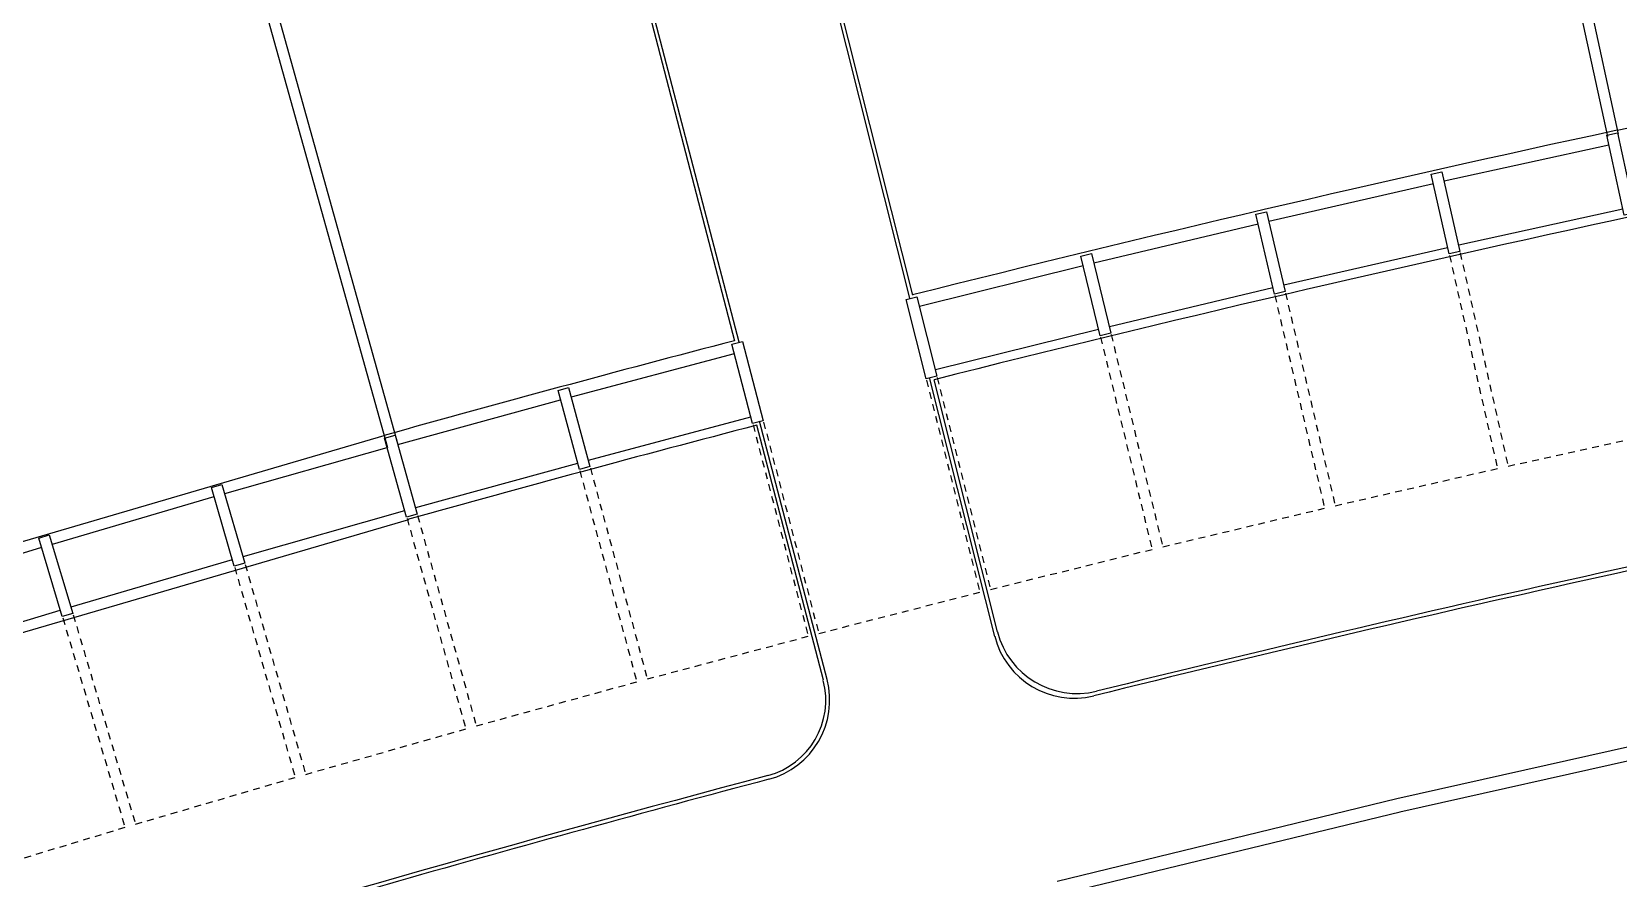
# Model space of a CAD drawing. Header units: millimetres. Extents: x 2958 to 3256, y 1036 to 1150.
# Drawn here: x 3001.71 to 3030.77, y 1075.61 to 1091.11 of the extents above; entities that cross this region are included whole.
import ezdxf

# ---------------------------------------------------------------- set-up
doc = ezdxf.new("R2010")
doc.units = ezdxf.units.MM
doc.linetypes.add('HIDDEN2', pattern=[0.1875, 0.125, -0.0625])
for name, color, linetype in [('BANC', 2, 'Continuous'), ('ESTR', 3, 'Continuous'), ('PISO', 1, 'Continuous'), ('PROJ', 1, 'HIDDEN2')]:
    doc.layers.add(name, color=color, linetype=linetype)

# ---------------------------------------------------------------- blocks, each defined once
blk = doc.blocks.new('PILAR-SLC')
blk.add_lwpolyline([(0.197, -42.97), (0.197, -44.47), (-0.003, -44.47), (-0.003, -42.97)], close=True)

msp = doc.modelspace()

# ---------------------------------------------------------------- linework, layer by layer
at = {"layer": 'BANC'}
for p, q in [((3026.715, 1077.071), (3032.965, 1078.474)), ((3026.77, 1076.827), (3033.019, 1078.23)), ((3020.491, 1075.562), (3026.715, 1077.071)), ((3020.55, 1075.319), (3026.774, 1076.828))]:
    msp.add_line(p, q, dxfattribs=at)
at = {"layer": 'PISO'}
for p, q in [((3027.399, 1103.864), (3030.57, 1089.193)), ((3027.595, 1103.906), (3030.765, 1089.235)), ((3014.119, 1100.79), (3017.788, 1086.235)), ((3014.208, 1100.725), (3017.846, 1086.292)), ((3010.825, 1099.857), (3014.586, 1085.456)), ((3010.872, 1099.956), (3014.664, 1085.433)), ((3004.147, 1098.103), (3008.227, 1083.502)), ((3004.34, 1098.157), (3008.419, 1083.556)), ((3030.749, 1089.309), (3037.037, 1090.612)), ((3027.581, 1088.38), (3030.598, 1089.045)), ((3024.371, 1087.644), (3027.382, 1088.335)), ((3021.167, 1086.881), (3024.172, 1087.597)), ((3027.846, 1087.209), (3030.85, 1087.872)), ((3024.645, 1086.476), (3027.644, 1087.164)), ((3017.97, 1086.09), (3020.969, 1086.832)), ((3021.451, 1085.715), (3024.444, 1086.429)), ((3018.264, 1084.927), (3021.251, 1085.666)), ((3011.596, 1084.428), (3014.582, 1085.221)), ((3019.349, 1080.042), (3018.155, 1084.78)), ((3019.4, 1080.127), (3018.237, 1084.741)), ((3008.42, 1083.556), (3011.399, 1084.374)), ((3011.91, 1083.27), (3014.884, 1084.06)), ((3016.21, 1079.237), (3014.99, 1083.908)), ((3016.278, 1079.254), (3015.043, 1083.982)), ((2998.871, 1080.995), (3008.166, 1083.72)), ((3005.251, 1082.657), (3008.223, 1083.501)), ((3008.744, 1082.4), (3011.711, 1083.216)), ((3002.091, 1081.731), (3005.055, 1082.6)), ((2999.321, 1079.459), (3008.616, 1082.184)), ((3005.585, 1081.504), (3008.545, 1082.345)), ((2998.938, 1080.778), (3001.895, 1081.673)), ((3002.434, 1080.581), (3005.387, 1081.447)), ((2999.291, 1079.632), (3002.236, 1080.522))]:
    msp.add_line(p, q, dxfattribs=at)
for centre, radius, start, end in [((3112.391, 711.016), 387.003, 102.17853, 104.14052), ((3112.391, 711.016), 385.403, 102.17844, 104.1405), ((3112.391, 711.016), 387.003, 104.63878, 105.62341), ((3112.391, 711.016), 385.403, 104.6388, 105.62346), ((3112.416, 710.943), 379.154, 101.12889, 103.92624), ((3112.416, 710.943), 379.224, 101.13635, 103.91575), ((3020.803, 1080.409), 1.5, 194.1468, 283.9262), ((3020.854, 1080.494), 1.5, 194.1468, 283.9157), ((3014.826, 1078.875), 1.43, 284.8551, 14.6346), ((3014.826, 1078.875), 1.5, 284.8551, 14.6346), ((3112.416, 710.943), 379.154, 104.85507, 106.98025), ((3112.416, 710.943), 379.224, 104.85507, 106.9731)]:
    msp.add_arc(centre, radius, start, end, dxfattribs=at)
at = {"layer": 'PROJ'}
for p, q in [((3027.678, 1087.018), (3028.556, 1083.115)), ((3027.873, 1087.062), (3028.751, 1083.159)), ((3024.479, 1086.283), (3025.39, 1082.388)), ((3024.674, 1086.328), (3025.585, 1082.434)), ((3021.481, 1085.568), (3022.426, 1081.681)), ((3021.287, 1085.521), (3022.231, 1081.634)), ((3018.101, 1084.731), (3019.079, 1080.852)), ((3018.295, 1084.78), (3019.273, 1080.901)), ((3014.922, 1083.915), (3015.933, 1080.044)), ((3015.116, 1083.965), (3016.126, 1080.095)), ((3028.751, 1083.159), (3031.727, 1083.816)), ((3011.75, 1083.071), (3012.794, 1079.21)), ((3011.943, 1083.123), (3012.987, 1079.262)), ((3025.585, 1082.434), (3028.556, 1083.115)), ((3022.426, 1081.681), (3025.39, 1082.388)), ((3008.586, 1082.201), (3009.662, 1078.348)), ((3008.778, 1082.254), (3009.855, 1078.402)), ((3019.273, 1080.901), (3022.231, 1081.634)), ((3005.429, 1081.303), (3006.538, 1077.46)), ((3005.621, 1081.359), (3006.73, 1077.515)), ((3016.126, 1080.095), (3019.079, 1080.852)), ((3002.28, 1080.379), (3003.421, 1076.545)), ((3002.471, 1080.436), (3003.613, 1076.602)), ((3012.987, 1079.262), (3015.933, 1080.044)), ((3009.855, 1078.402), (3012.794, 1079.21)), ((3006.73, 1077.515), (3009.662, 1078.348)), ((3003.613, 1076.602), (3006.538, 1077.46)), ((3000.504, 1075.663), (3003.421, 1076.545))]:
    msp.add_line(p, q, dxfattribs=at)

# ---------------------------------------------------------------- block references
at = {"layer": 'ESTR'}
for p, rotation in [((3021.485, 1131.219), 12.19512195121951), ((3017.91, 1130.429), 12.6829268292683), ((3014.342, 1129.61), 13.17073170731707), ((3010.781, 1128.759), 13.65853658536586), ((3007.228, 1127.879), 14.14634146341464), ((3003.682, 1126.968), 14.63414634146343), ((3000.144, 1126.028), 15.1219512195122), ((2996.614, 1125.057), 15.60975609756098), ((2993.093, 1124.056), 16.09756097560975), ((2989.58, 1123.025), 16.58536585365854)]:
    msp.add_blockref('PILAR-SLC', p, dxfattribs=dict(at, rotation=rotation))

doc.saveas('drawing.dxf')
